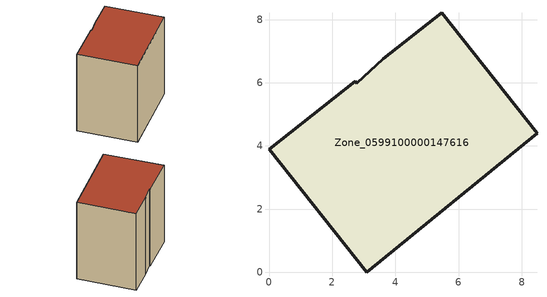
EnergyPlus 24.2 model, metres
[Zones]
Zone_0599100000147616
 floor ground (C_G): 3.09,0 0,3.89 2.73,6.05 2.78,5.98 3.62,6.76 5.46,8.22 8.48,4.4 z0
 wall outside (C_F): 3.09,0 8.48,4.4 5.46,8.22 3.62,6.76 2.78,5.98 2.73,6.05 0,3.89 3.09,0 z0:7.22
 roof outside (C_R): 0,3.89 3.09,0 8.48,4.4 5.46,8.22 3.62,6.76 2.78,5.98 2.73,6.05 z7.22
[BUILDING]
Pand.0599100000147616: North Axis=0; Terrain=City; Loads Convergence Tolerance Value=0.04; Temperature Convergence Tolerance Value=0.4; Solar Distribution=FullExterior; Maximum Number of Warmup Days=25; Minimum Number of Warmup Days=1
[Site:Location]
Rotterdam.The.Hague.AP_ZH_NLD Design_Conditions: Latitude=51.96; Longitude=4.45; Time Zone=1; Elevation=-4.5
[SITE:GROUNDTEMPERATURE:BUILDINGSURFACE]
18, 18, 18, 18, 18, 18, 18, 18, 18, 18, 18, 18
[MATERIAL] Thermal Absorptance=0.9; Solar Absorptance=0.7; Visible Absorptance=0.7
Name | Roughness | Thickness | Conductivity | Density | Specific Heat
G.TC.1946 | MediumSmooth | 0.15 | 1 | 540 | 1210
F.TC.1946 | Rough | 0.3 | 0.857143 | 1920 | 840
R.TC.1946 | MediumRough | 0.2 | 0.909091 | 1500 | 1000
[CONSTRUCTION]
C_G: G.TC.1946
C_F: F.TC.1946
C_R: R.TC.1946
[ZONE]
Zone_0599100000147616: Type=1; Multiplier=1; Ceiling Height=Autocalculate; Volume=Autocalculate; Floor Area=autocalculate; Part of Total Floor Area=Yes
[ZONEINFILTRATION:DESIGNFLOWRATE]
Infil_Zone_0599100000147616: Zone or ZoneList or Space or SpaceList=Zone_0599100000147616; Schedule=AlwaysOn; Design Flow Rate Calculation Method=Flow/Area; Flow Rate per Floor Area=0.003; Constant Term Coefficient=1; Temperature Term Coefficient=0; Velocity Term Coefficient=0; Velocity Squared Term Coefficient=0
[HVACTEMPLATE:ZONE:IDEALLOADSAIRSYSTEM]
Zone_0599100000147616: Maximum Heating Supply Air Temperature=50; Minimum Cooling Supply Air Temperature=13; Maximum Heating Supply Air Humidity Ratio=0.0156; Minimum Cooling Supply Air Humidity Ratio=0.0077; Heating Limit=NoLimit; Cooling Limit=NoLimit; Dehumidification Control Type=ConstantSensibleHeatRatio; Cooling Sensible Heat Ratio=0.7; Dehumidification Setpoint=60; Humidification Control Type=None; Humidification Setpoint=30; Outdoor Air Method=None; Outdoor Air Flow Rate per Person=0.00944; Outdoor Air Flow Rate per Zone Floor Area=0; Outdoor Air Flow Rate per Zone=0; Demand Controlled Ventilation Type=None; Outdoor Air Economizer Type=NoEconomizer; Heat Recovery Type=None; Sensible Heat Recovery Effectiveness=0.7; Latent Heat Recovery Effectiveness=0.65
[ZONECONTROL:THERMOSTAT]
ThermostatControl_Zone_0599100000147616: Zone or ZoneList=Zone_0599100000147616; Control Type Schedule=DualSetpointControlType; Control 1=Thermostat_Zone_0599100000147616; Temperature Difference Between Cutout And Setpoint=0
[THERMOSTATSETPOINT:DUALSETPOINT]
Thermostat_Zone_0599100000147616: Heating Setpoint Temperature Schedule=HeatingSetpoint_Zone_0599100000147616; Cooling Setpoint Temperature Schedule=CoolingSetpoint_Zone_0599100000147616
[SCHEDULE:COMPACT]
HeatingSetpoint_Zone_0599100000147616: Through: 12/31, For: AllDays, Until: 24:00, 21
CoolingSetpoint_Zone_0599100000147616: Through: 12/31, For: AllDays, Until: 24:00, 24
DualSetpointControlType: Through: 12/31, For: AllDays, Until: 24:00, 4
AlwaysOn: Through: 12/31, For: AllDays, Until: 24:00, 1
